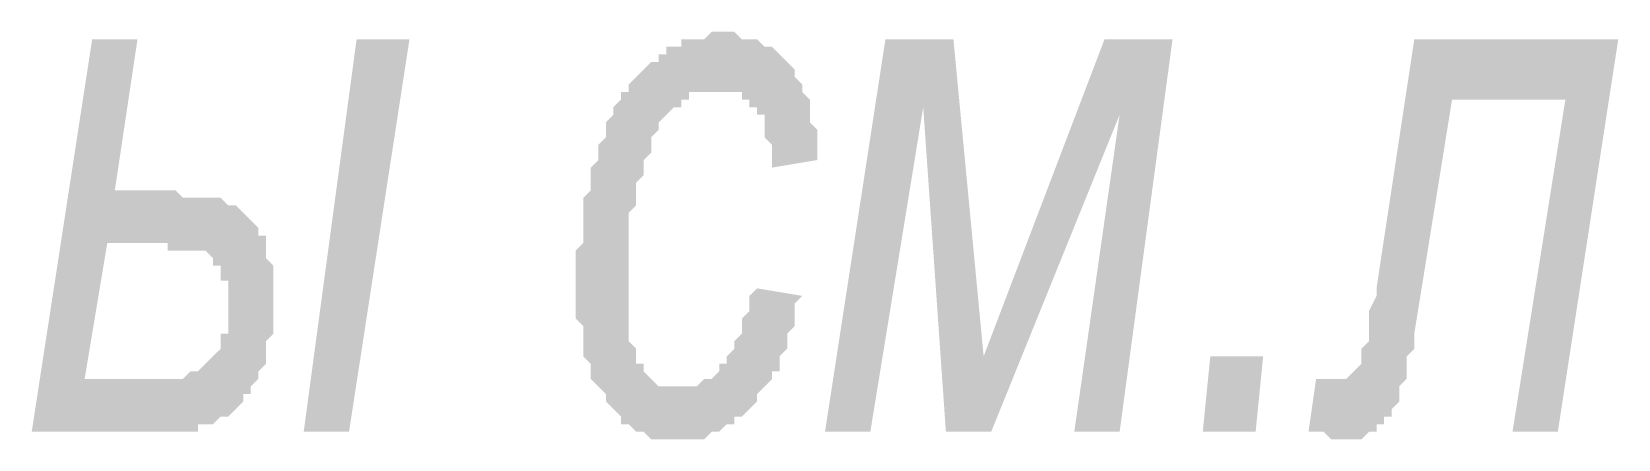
# Model space of a CAD drawing. Header units: millimetres. Extents: x 1372 to 666090, y 1285 to 31551.
# Drawn here: x 574543 to 575419, y 9583 to 9808 of the extents above; entities that cross this region are included whole.
import ezdxf

# ---------------------------------------------------------------- set-up
doc = ezdxf.new("R2010")
doc.units = ezdxf.units.MM
doc.layers.add('PDF _75-АЗ Штамп', color=7, linetype='Continuous')

msp = doc.modelspace()

# ---------------------------------------------------------------- hatches: boundary and pattern name
at = {"layer": 'PDF _75-АЗ Штамп', "transparency": 33554559}
h = msp.add_hatch(color=256, dxfattribs=at)
h.paths.add_polyline_path([(574722.04, 9804.11), (574751.23, 9804.11), (574717.87, 9587.24), (574692.84, 9587.24)], flags=0)
h.paths.add_polyline_path([(574576.06, 9804.11), (574601.09, 9804.11), (574588.58, 9720.7), (574613.6, 9720.7), (574617.77, 9720.7), (574621.94, 9720.7), (574626.11, 9716.53), (574630.28, 9716.53), (574634.45, 9716.53), (574634.45, 9716.53), (574638.62, 9716.53), (574642.79, 9716.53), (574642.79, 9716.53), (574646.97, 9716.53), (574646.97, 9716.53), (574651.14, 9712.36), (574651.14, 9712.36), (574651.14, 9712.36), (574655.31, 9712.36), (574659.48, 9708.19), (574659.48, 9708.19), (574663.65, 9704.02), (574663.65, 9704.02), (574667.82, 9699.84), (574667.82, 9695.67), (574671.99, 9695.67), (574671.99, 9691.5), (574671.99, 9691.5), (574671.99, 9687.33), (574671.99, 9683.16), (574676.16, 9678.99), (574676.16, 9674.82), (574676.16, 9670.65), (574676.16, 9666.48), (574676.16, 9662.31), (574676.16, 9662.31), (574676.16, 9658.14), (574676.16, 9653.97), (574676.16, 9649.8), (574676.16, 9645.63), (574676.16, 9641.46), (574671.99, 9637.28), (574671.99, 9633.11), (574671.99, 9628.94), (574671.99, 9624.77), (574667.82, 9620.6), (574667.82, 9620.6), (574667.82, 9616.43), (574663.65, 9612.26), (574663.65, 9608.09), (574659.48, 9608.09), (574659.48, 9603.92), (574655.31, 9599.75), (574655.31, 9599.75), (574651.14, 9595.58), (574646.97, 9595.58), (574646.97, 9595.58), (574646.97, 9595.58), (574642.79, 9591.41), (574642.79, 9591.41), (574638.62, 9591.41), (574638.62, 9591.41), (574634.45, 9591.41), (574634.45, 9587.24), (574630.28, 9587.24), (574626.11, 9587.24), (574621.94, 9587.24), (574621.94, 9587.24), (574617.77, 9587.24), (574613.6, 9587.24), (574609.43, 9587.24), (574605.26, 9587.24), (574542.7, 9587.24)], flags=0)
h.paths.add_polyline_path([(574571.89, 9616.43), (574605.26, 9616.43), (574609.43, 9616.43), (574613.6, 9616.43), (574617.77, 9616.43), (574617.77, 9616.43), (574621.94, 9616.43), (574626.11, 9616.43), (574626.11, 9616.43), (574630.28, 9620.6), (574630.28, 9620.6), (574630.28, 9620.6), (574634.45, 9620.6), (574638.62, 9624.77), (574638.62, 9624.77), (574642.79, 9628.94), (574642.79, 9628.94), (574646.97, 9633.11), (574646.97, 9637.28), (574646.97, 9641.46), (574651.14, 9641.46), (574651.14, 9645.63), (574651.14, 9649.8), (574651.14, 9653.97), (574651.14, 9658.14), (574651.14, 9662.31), (574651.14, 9666.48), (574651.14, 9670.65), (574646.97, 9670.65), (574646.97, 9674.82), (574646.97, 9678.99), (574642.79, 9678.99), (574642.79, 9683.16), (574638.62, 9687.33), (574638.62, 9687.33), (574634.45, 9687.33), (574634.45, 9687.33), (574630.28, 9687.33), (574630.28, 9687.33), (574626.11, 9687.33), (574621.94, 9687.33), (574617.77, 9687.33), (574617.77, 9691.5), (574613.6, 9691.5), (574584.41, 9691.5)], flags=0)
for points in [[(574943.08, 9666.48), (574968.1, 9662.31), (574963.93, 9658.14), (574963.93, 9653.97), (574963.93, 9649.8), (574963.93, 9645.63), (574959.76, 9641.46), (574959.76, 9637.28), (574959.76, 9633.11), (574955.59, 9628.94), (574955.59, 9624.77), (574955.59, 9620.6), (574951.42, 9620.6), (574951.42, 9616.43), (574947.25, 9612.26), (574947.25, 9612.26), (574943.08, 9608.09), (574943.08, 9603.92), (574943.08, 9603.92), (574938.91, 9599.75), (574938.91, 9599.75), (574934.74, 9595.58), (574930.57, 9595.58), (574930.57, 9591.41), (574926.4, 9591.41), (574926.4, 9591.41), (574922.23, 9587.24), (574918.06, 9587.24), (574918.06, 9587.24), (574913.89, 9583.07), (574909.72, 9583.07), (574909.72, 9583.07), (574905.55, 9583.07), (574901.37, 9583.07), (574901.37, 9583.07), (574897.2, 9583.07), (574897.2, 9583.07), (574893.03, 9583.07), (574888.86, 9583.07), (574888.86, 9583.07), (574884.69, 9583.07), (574880.52, 9587.24), (574880.52, 9587.24), (574876.35, 9587.24), (574872.18, 9591.41), (574872.18, 9591.41), (574868.01, 9591.41), (574868.01, 9595.58), (574863.84, 9599.75), (574863.84, 9599.75), (574859.67, 9603.92), (574859.67, 9603.92), (574859.67, 9608.09), (574855.5, 9612.26), (574855.5, 9612.26), (574851.33, 9616.43), (574851.33, 9620.6), (574851.33, 9624.77), (574851.33, 9624.77), (574847.16, 9628.94), (574847.16, 9633.11), (574847.16, 9637.28), (574847.16, 9641.46), (574847.16, 9645.63), (574842.99, 9649.8), (574842.99, 9653.97), (574842.99, 9658.14), (574842.99, 9662.31), (574842.99, 9666.48), (574842.99, 9666.48), (574842.99, 9670.65), (574842.99, 9674.82), (574842.99, 9678.99), (574842.99, 9683.16), (574842.99, 9687.33), (574847.16, 9691.5), (574847.16, 9695.67), (574847.16, 9699.84), (574847.16, 9704.02), (574847.16, 9708.19), (574847.16, 9712.36), (574847.16, 9716.53), (574851.33, 9720.7), (574851.33, 9724.87), (574851.33, 9729.04), (574851.33, 9733.21), (574855.5, 9737.38), (574855.5, 9737.38), (574855.5, 9741.55), (574855.5, 9745.72), (574859.67, 9749.89), (574859.67, 9754.06), (574859.67, 9758.23), (574863.84, 9762.4), (574863.84, 9762.4), (574863.84, 9766.57), (574868.01, 9770.75), (574868.01, 9774.92), (574872.18, 9774.92), (574872.18, 9779.09), (574876.35, 9783.26), (574876.35, 9783.26), (574880.52, 9787.43), (574880.52, 9787.43), (574880.52, 9787.43), (574884.69, 9791.6), (574888.86, 9791.6), (574888.86, 9795.77), (574893.03, 9795.77), (574893.03, 9799.94), (574897.2, 9799.94), (574901.37, 9799.94), (574901.37, 9804.11), (574905.55, 9804.11), (574909.72, 9804.11), (574909.72, 9804.11), (574913.89, 9804.11), (574918.06, 9808.28), (574918.06, 9808.28), (574922.23, 9808.28), (574922.23, 9808.28), (574926.4, 9808.28), (574930.57, 9808.28), (574934.74, 9804.11), (574934.74, 9804.11), (574938.91, 9804.11), (574943.08, 9804.11), (574943.08, 9804.11), (574947.25, 9799.94), (574951.42, 9799.94), (574951.42, 9799.94), (574955.59, 9795.77), (574955.59, 9795.77), (574959.76, 9791.6), (574959.76, 9791.6), (574963.93, 9787.43), (574963.93, 9783.26), (574963.93, 9783.26), (574968.1, 9779.09), (574968.1, 9774.92), (574972.28, 9770.75), (574972.28, 9770.75), (574972.28, 9766.57), (574972.28, 9762.4), (574972.28, 9758.23), (574976.45, 9754.06), (574976.45, 9749.89), (574976.45, 9745.72), (574976.45, 9741.55), (574976.45, 9737.38), (574976.45, 9737.38), (574951.42, 9733.21), (574951.42, 9737.38), (574951.42, 9741.55), (574951.42, 9745.72), (574947.25, 9749.89), (574947.25, 9754.06), (574947.25, 9758.23), (574947.25, 9762.4), (574943.08, 9762.4), (574943.08, 9766.57), (574938.91, 9766.57), (574938.91, 9770.75), (574934.74, 9770.75), (574934.74, 9774.92), (574930.57, 9774.92), (574926.4, 9774.92), (574926.4, 9774.92), (574922.23, 9774.92), (574922.23, 9774.92), (574918.06, 9774.92), (574913.89, 9774.92), (574913.89, 9774.92), (574909.72, 9774.92), (574905.55, 9774.92), (574905.55, 9770.75), (574901.37, 9770.75), (574901.37, 9766.57), (574897.2, 9766.57), (574893.03, 9762.4), (574893.03, 9762.4), (574893.03, 9762.4), (574888.86, 9758.23), (574888.86, 9754.06), (574888.86, 9754.06), (574884.69, 9749.89), (574884.69, 9745.72), (574884.69, 9741.55), (574880.52, 9737.38), (574880.52, 9733.21), (574880.52, 9729.04), (574876.35, 9724.87), (574876.35, 9720.7), (574876.35, 9720.7), (574876.35, 9716.53), (574876.35, 9712.36), (574872.18, 9708.19), (574872.18, 9704.02), (574872.18, 9699.84), (574872.18, 9695.67), (574872.18, 9691.5), (574872.18, 9687.33), (574872.18, 9683.16), (574872.18, 9678.99), (574872.18, 9674.82), (574872.18, 9670.65), (574872.18, 9666.48), (574872.18, 9666.48), (574872.18, 9662.31), (574872.18, 9653.97), (574872.18, 9649.8), (574872.18, 9645.63), (574872.18, 9641.46), (574872.18, 9637.28), (574872.18, 9637.28), (574876.35, 9633.11), (574876.35, 9628.94), (574876.35, 9624.77), (574880.52, 9624.77), (574880.52, 9620.6), (574884.69, 9616.43), (574884.69, 9616.43), (574888.86, 9612.26), (574888.86, 9612.26), (574893.03, 9612.26), (574897.2, 9612.26), (574897.2, 9612.26), (574901.37, 9612.26), (574901.37, 9612.26), (574905.55, 9612.26), (574905.55, 9612.26), (574909.72, 9612.26), (574913.89, 9616.43), (574913.89, 9616.43), (574918.06, 9616.43), (574922.23, 9620.6), (574922.23, 9624.77), (574922.23, 9624.77), (574926.4, 9624.77), (574926.4, 9628.94), (574930.57, 9633.11), (574930.57, 9633.11), (574930.57, 9637.28), (574934.74, 9641.46), (574934.74, 9645.63), (574934.74, 9649.8), (574938.91, 9653.97), (574938.91, 9658.14), (574938.91, 9662.31), (574943.08, 9666.48), (574943.08, 9666.48)], [(575013.98, 9804.11), (575051.52, 9804.11), (575068.2, 9628.94), (575134.93, 9804.11), (575172.47, 9804.11), (575143.27, 9587.24), (575118.25, 9587.24), (575143.27, 9762.4), (575072.37, 9587.24), (575047.35, 9587.24), (575034.84, 9766.57), (575005.64, 9587.24), (574980.62, 9587.24)], [(575305.93, 9804.11), (575418.53, 9804.11), (575385.17, 9587.24), (575360.15, 9587.24), (575389.34, 9770.75), (575326.78, 9770.75), (575305.93, 9641.46), (575305.93, 9637.28), (575305.93, 9633.11), (575301.76, 9628.94), (575301.76, 9624.77), (575301.76, 9620.6), (575301.76, 9616.43), (575297.59, 9612.26), (575297.59, 9608.09), (575297.59, 9603.92), (575297.59, 9603.92), (575293.41, 9599.75), (575293.41, 9599.75), (575293.41, 9595.58), (575289.24, 9595.58), (575289.24, 9591.41), (575285.07, 9591.41), (575285.07, 9587.24), (575280.9, 9587.24), (575280.9, 9587.24), (575276.73, 9583.07), (575272.56, 9583.07), (575268.39, 9583.07), (575268.39, 9583.07), (575268.39, 9583.07), (575264.22, 9583.07), (575264.22, 9583.07), (575260.05, 9583.07), (575255.88, 9587.24), (575251.71, 9587.24), (575251.71, 9587.24), (575247.54, 9587.24), (575251.71, 9616.43), (575255.88, 9616.43), (575260.05, 9616.43), (575260.05, 9616.43), (575264.22, 9616.43), (575264.22, 9616.43), (575268.39, 9616.43), (575272.56, 9620.6), (575272.56, 9620.6), (575276.73, 9624.77), (575276.73, 9624.77), (575276.73, 9624.77), (575276.73, 9628.94), (575276.73, 9628.94), (575276.73, 9633.11), (575280.9, 9637.28), (575280.9, 9641.46), (575280.9, 9645.63), (575280.9, 9649.8), (575280.9, 9653.97), (575285.07, 9662.31), (575285.07, 9666.48)]]:
    msp.add_hatch(color=256, dxfattribs=at).paths.add_polyline_path(points)

# ---------------------------------------------------------------- linework, layer by layer
at = {"layer": 'PDF _75-АЗ Штамп', "lineweight": 18, "transparency": 33554559}
msp.add_solid([(575189.15, 9587.24), (575193.32, 9628.94), (575218.34, 9587.24), (575222.51, 9628.94)], dxfattribs=at)

doc.saveas('drawing.dxf')
